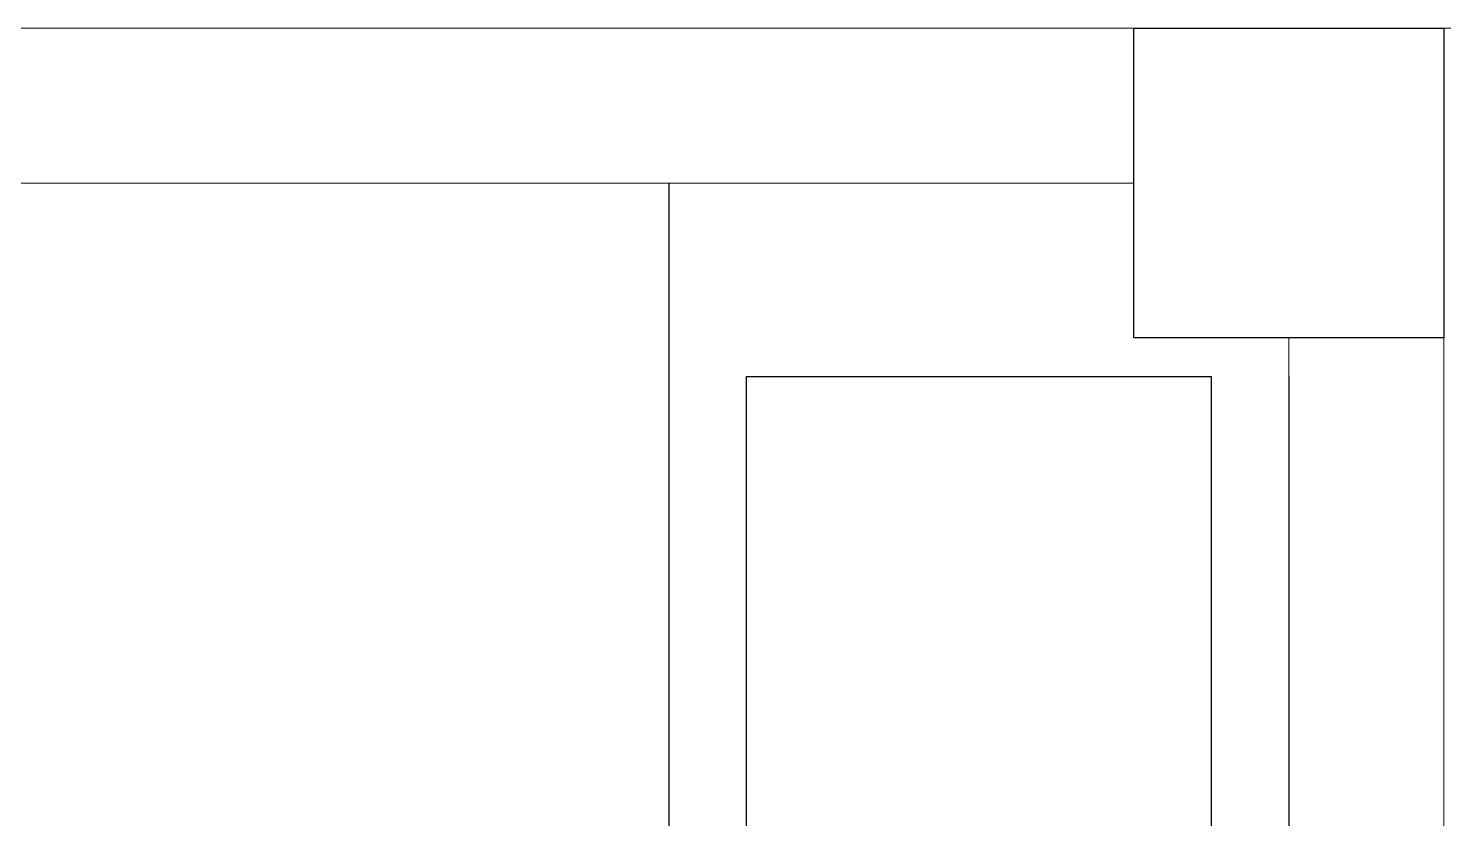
# Model space of a CAD drawing. Header units: millimetres. Extents: x 694231 to 734331, y 4486031 to 4541543.
# Drawn here: x 725938.8 to 726121.5, y 4491023.9 to 4491126 of the extents above; entities that cross this region are included whole.
import ezdxf

# ---------------------------------------------------------------- set-up
doc = ezdxf.new("R2010")
doc.units = ezdxf.units.MM
doc.layers.add('A-BA', color=1, linetype='Continuous')
doc.layers.add('Deko_Zemin Seramik5', color=155, linetype='Continuous')
doc.layers.add('DBM_w_sld', color=111, linetype='Continuous', lineweight=20)

msp = doc.modelspace()

# ---------------------------------------------------------------- linework, layer by layer
at = {"layer": 'A-BA', "ltscale": 10}
msp.add_lwpolyline([(726121.54, 4491086), (726081.54, 4491086), (726081.54, 4491126), (726121.54, 4491126)], close=True, dxfattribs=at)
at = {"layer": 'DBM_w_sld'}
for points in [[(726081.54, 4490076), (726121.54, 4490076), (726121.54, 4491126), (725402.95, 4491126)], [(726161.54, 4490076), (726121.54, 4490076), (726121.54, 4491126), (726840.13, 4491126)], [(726081.54, 4491106), (725864.69, 4491106)], [(726101.54, 4490685.26), (726101.54, 4491086)]]:
    msp.add_lwpolyline(points, dxfattribs=at)
at = {"layer": 'Deko_Zemin Seramik5'}
msp.add_lwpolyline([(726101.54, 4491081), (726101.54, 4490923.61), (726021.54, 4490923.61), (726021.54, 4491106)], dxfattribs=at)
msp.add_lwpolyline([(726091.54, 4491081), (726091.54, 4490935.59, -0.414145), (726089.54, 4490933.59), (726033.54, 4490933.57, -0.414282), (726031.54, 4490935.57), (726031.54, 4491081)], format="xyb", close=True, dxfattribs=at)

doc.saveas('drawing.dxf')
